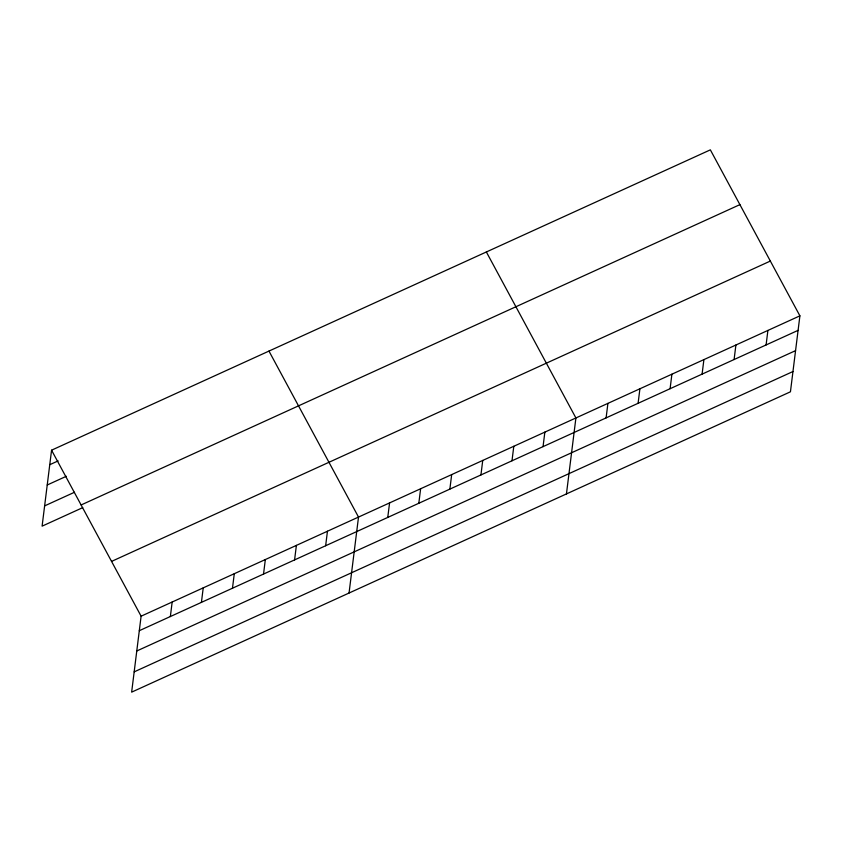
<?xml version="1.0" encoding="UTF-8"?>
<svg xmlns="http://www.w3.org/2000/svg" width="842" height="842" viewBox="0 0 842 842"><rect width="100%" height="100%" fill="white"/><g stroke="black" fill="none" stroke-linecap="round" stroke-linejoin="round"><path stroke-width="1.26" d="M51.562 450.196L141.109 616.186L131.647 692.145L790.438 391.804L799.9 315.845L710.353 149.855L51.562 450.196L42.1 526.155L82.716 507.642M170.358 616.544L172.168 602.019M201.417 602.388L203.227 587.863M232.476 588.232L234.286 573.707M263.535 574.065L265.335 559.551M294.584 559.909L296.395 545.384M325.643 545.753L327.454 531.228M349.051 593.031L358.513 517.072L268.966 351.082M387.762 517.43L389.572 502.916M418.821 503.274L420.621 488.749M449.87 489.118L451.68 474.593M480.929 474.951L482.74 460.437M511.989 460.795L513.799 446.271M543.048 446.639L544.858 432.114M566.445 493.928L575.907 417.958L486.36 251.969M606.103 417.885L607.913 403.371M638.099 403.297L639.909 388.783M670.095 388.709L671.905 374.195M702.091 374.122L703.901 359.608M734.098 359.534L735.908 345.02M766.094 344.946L767.904 330.432M49.752 464.71L58.119 460.9M47.226 484.992L66.339 476.277M44.626 505.884L74.485 492.265M81.116 504.968L739.908 204.627M111.554 561.404L770.346 261.062M141.109 616.186L799.9 315.845M139.298 630.7L798.09 330.359M136.772 650.982L795.564 350.64M134.173 671.874L792.964 371.532"/></g></svg>
